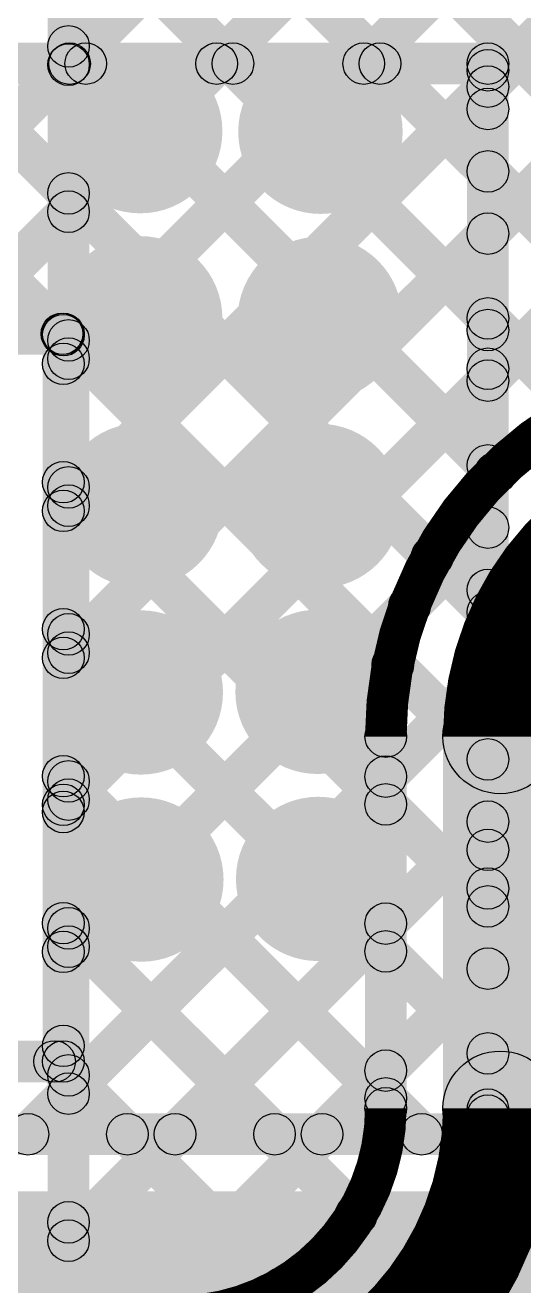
# Model space of a CAD drawing. Header units: millimetres. Extents: x -0.24 to 2.5, y 0 to 2.55.
# Drawn here: x 1.4387 to 1.5345, y 1.6108 to 1.8534 of the extents above; entities that cross this region are included whole.
import ezdxf

# ---------------------------------------------------------------- set-up
doc = ezdxf.new("R2010")
doc.units = ezdxf.units.MM
doc.header["$MEASUREMENT"] = 0
for name, color, linetype in [('BottomLayer', 5, 'Continuous'), ('BottomSolder', 6, 'Continuous'), ('TopLayer', 1, 'Continuous'), ('TopSolder', 216, 'Continuous'), ('ViaHoleLayer', 16, 'Continuous')]:
    doc.layers.add(name, color=color, linetype=linetype)

msp = doc.modelspace()

# ---------------------------------------------------------------- hatches: boundary and pattern name
at = {"layer": 'BottomLayer'}
for points in [[(1.451, 1.59191), (1.443, 1.59191), (1.443, 1.92484), (1.451, 1.92484)], [(1.47169, 1.90382), (1.47734, 1.90948), (1.59599, 1.79083), (1.59034, 1.78517)], [(1.44417, 1.90305), (1.44983, 1.90871), (1.56897, 1.78957), (1.56331, 1.78391)], [(1.44983, 1.75812), (1.44417, 1.76377), (1.58723, 1.90683), (1.59288, 1.90117)], [(1.44983, 1.70155), (1.44417, 1.7072), (1.6438, 1.90683), (1.64945, 1.90117)], [(1.44983, 1.70155), (1.44417, 1.7072), (1.6438, 1.90683), (1.64945, 1.90117)], [(1.44983, 1.81468), (1.44417, 1.82034), (1.53066, 1.90683), (1.53632, 1.90117)], [(1.44983, 1.84297), (1.44417, 1.84863), (1.50237, 1.90683), (1.50803, 1.90117)], [(1.44983, 1.72983), (1.44417, 1.73549), (1.61551, 1.90683), (1.62117, 1.90117)], [(1.44983, 1.7864), (1.44417, 1.79206), (1.55894, 1.90683), (1.5646, 1.90117)], [(1.44417, 1.87477), (1.44983, 1.88043), (1.54813, 1.78212), (1.54247, 1.77647)], [(1.44417, 1.84648), (1.44983, 1.85214), (1.53192, 1.77004), (1.52627, 1.76439)], [(1.44417, 1.8182), (1.44983, 1.82386), (1.51976, 1.75393), (1.5141, 1.74827)], [(1.44417, 1.78992), (1.44983, 1.79557), (1.51219, 1.73321), (1.50653, 1.72756)], [(1.44417, 1.76163), (1.44983, 1.76729), (1.51083, 1.70629), (1.50517, 1.70063)], [(1.44983, 1.67326), (1.44417, 1.67892), (1.50974, 1.74449), (1.5154, 1.73883)], [(1.44417, 1.73335), (1.44983, 1.739), (1.51083, 1.678), (1.50517, 1.67235)], [(1.512, 1.645), (1.504, 1.645), (1.504, 1.71651), (1.512, 1.71651)], [(1.541, 1.645), (1.519, 1.645), (1.519, 1.71651), (1.541, 1.71651)], [(1.44983, 1.64498), (1.44417, 1.65064), (1.50517, 1.71164), (1.51083, 1.70598)], [(1.44417, 1.70506), (1.44983, 1.71072), (1.51083, 1.64972), (1.50517, 1.64406)], [(1.44983, 1.61669), (1.44417, 1.62235), (1.50517, 1.68335), (1.51083, 1.67769)], [(1.44417, 1.67678), (1.44983, 1.68244), (1.50509, 1.62718), (1.49943, 1.62152)], [(1.46303, 1.60161), (1.45737, 1.60726), (1.50517, 1.65507), (1.51083, 1.64941)], [(1.44417, 1.64849), (1.44983, 1.65415), (1.49081, 1.61317), (1.48515, 1.60752)], [(1.44417, 1.62021), (1.44983, 1.62587), (1.46733, 1.60837), (1.46167, 1.60271)]]:
    msp.add_hatch(color=5, dxfattribs=at).paths.add_polyline_path(points)
h = msp.add_hatch(color=5, dxfattribs=at)
edge = h.paths.add_edge_path()
edge.add_arc((1.447, 1.84931), 0.004, 0, 360)
h = msp.add_hatch(color=5, dxfattribs=at)
edge = h.paths.add_edge_path()
edge.add_arc((1.447, 1.8458), 0.004, 0, 360)
h = msp.add_hatch(color=5, dxfattribs=at)
edge = h.paths.add_edge_path()
edge.add_arc((1.46078, 1.833), 0.01181, 0, 360)
h = msp.add_hatch(color=5, dxfattribs=at)
edge = h.paths.add_edge_path()
edge.add_arc((1.49544, 1.83289), 0.01181, 0, 360)
h = msp.add_hatch(color=5, dxfattribs=at)
edge = h.paths.add_edge_path()
edge.add_arc((1.447, 1.82103), 0.004, 0, 360)
h = msp.add_hatch(color=5, dxfattribs=at)
edge = h.paths.add_edge_path()
edge.add_arc((1.447, 1.81751), 0.004, 0, 360)
h = msp.add_hatch(color=5, dxfattribs=at)
edge = h.paths.add_edge_path()
edge.add_arc((1.46078, 1.797), 0.01181, 0, 360)
h = msp.add_hatch(color=5, dxfattribs=at)
edge = h.paths.add_edge_path()
edge.add_arc((1.49533, 1.79689), 0.01181, 0, 360)
h = msp.add_hatch(color=5, dxfattribs=at)
edge = h.paths.add_edge_path()
edge.add_arc((1.447, 1.79274), 0.004, 0, 360)
h = msp.add_hatch(color=5, dxfattribs=at)
edge = h.paths.add_edge_path()
edge.add_arc((1.447, 1.78923), 0.004, 0, 360)
h = msp.add_hatch(color=5, dxfattribs=at)
edge = h.paths.add_edge_path()
edge.add_arc((1.46089, 1.761), 0.01181, 0, 360)
h = msp.add_hatch(color=5, dxfattribs=at)
edge = h.paths.add_edge_path()
edge.add_arc((1.49522, 1.76089), 0.01181, 0, 360)
h = msp.add_hatch(color=5, dxfattribs=at)
edge = h.paths.add_edge_path()
edge.add_arc((1.5291, 1.76722), 0.004, 0, 360)
h = msp.add_hatch(color=5, dxfattribs=at)
edge = h.paths.add_edge_path()
edge.add_arc((1.447, 1.76446), 0.004, 0, 360)
h = msp.add_hatch(color=5, dxfattribs=at)
edge = h.paths.add_edge_path()
edge.add_arc((1.447, 1.76094), 0.004, 0, 360)
h = msp.add_hatch(color=5, dxfattribs=at)
edge = h.paths.add_edge_path()
edge.add_arc((1.51693, 1.7511), 0.004, 0, 360)
h = msp.add_hatch(color=5, dxfattribs=at)
edge = h.paths.add_edge_path()
edge.add_arc((1.51257, 1.74166), 0.004, 0, 360)
h = msp.add_hatch(color=5, dxfattribs=at)
edge = h.paths.add_edge_path()
edge.add_arc((1.447, 1.73618), 0.004, 0, 360)
h = msp.add_hatch(color=5, dxfattribs=at)
edge = h.paths.add_edge_path()
edge.add_arc((1.46089, 1.725), 0.01181, 0, 360)
h = msp.add_hatch(color=5, dxfattribs=at)
edge = h.paths.add_edge_path()
edge.add_arc((1.49489, 1.72512), 0.01181, 0, 360)
h = msp.add_hatch(color=5, dxfattribs=at)
edge = h.paths.add_edge_path()
edge.add_arc((1.447, 1.73266), 0.004, 0, 360)
h = msp.add_hatch(color=5, dxfattribs=at)
edge = h.paths.add_edge_path()
edge.add_arc((1.50936, 1.73038), 0.004, 0, 360)
h = msp.add_hatch(color=5, dxfattribs=at)
edge = h.paths.add_edge_path()
edge.add_arc((1.53, 1.71651), 0.011, 0, 360)
h = msp.add_hatch(color=5, dxfattribs=at)
edge = h.paths.add_edge_path()
edge.add_arc((1.53, 1.71651), 0.011, 0, 360)
h = msp.add_hatch(color=5, dxfattribs=at)
edge = h.paths.add_edge_path()
edge.add_arc((1.508, 1.71651), 0.004, 0, 360)
h = msp.add_hatch(color=5, dxfattribs=at)
edge = h.paths.add_edge_path()
edge.add_arc((1.508, 1.71651), 0.004, 0, 360)
h = msp.add_hatch(color=5, dxfattribs=at)
edge = h.paths.add_edge_path()
edge.add_arc((1.508, 1.70881), 0.004, 0, 360)
h = msp.add_hatch(color=5, dxfattribs=at)
edge = h.paths.add_edge_path()
edge.add_arc((1.447, 1.70789), 0.004, 0, 360)
h = msp.add_hatch(color=5, dxfattribs=at)
edge = h.paths.add_edge_path()
edge.add_arc((1.447, 1.70438), 0.004, 0, 360)
h = msp.add_hatch(color=5, dxfattribs=at)
edge = h.paths.add_edge_path()
edge.add_arc((1.447, 1.70438), 0.004, 0, 360)
h = msp.add_hatch(color=5, dxfattribs=at)
edge = h.paths.add_edge_path()
edge.add_arc((1.508, 1.70346), 0.004, 0, 360)
h = msp.add_hatch(color=5, dxfattribs=at)
edge = h.paths.add_edge_path()
edge.add_arc((1.461, 1.689), 0.01181, 0, 360)
h = msp.add_hatch(color=5, dxfattribs=at)
edge = h.paths.add_edge_path()
edge.add_arc((1.495, 1.68912), 0.01181, 0, 360)
h = msp.add_hatch(color=5, dxfattribs=at)
edge = h.paths.add_edge_path()
edge.add_arc((1.447, 1.67961), 0.004, 0, 360)
h = msp.add_hatch(color=5, dxfattribs=at)
edge = h.paths.add_edge_path()
edge.add_arc((1.508, 1.68052), 0.004, 0, 360)
h = msp.add_hatch(color=5, dxfattribs=at)
edge = h.paths.add_edge_path()
edge.add_arc((1.447, 1.67609), 0.004, 0, 360)
h = msp.add_hatch(color=5, dxfattribs=at)
edge = h.paths.add_edge_path()
edge.add_arc((1.508, 1.67518), 0.004, 0, 360)
h = msp.add_hatch(color=5, dxfattribs=at)
edge = h.paths.add_edge_path()
edge.add_arc((1.447, 1.65132), 0.004, 0, 360)
h = msp.add_hatch(color=5, dxfattribs=at)
edge = h.paths.add_edge_path()
edge.add_arc((1.508, 1.65224), 0.004, 0, 360)
h = msp.add_hatch(color=5, dxfattribs=at)
edge = h.paths.add_edge_path()
edge.add_arc((1.53, 1.645), 0.011, 0, 360)
h = msp.add_hatch(color=5, dxfattribs=at)
edge = h.paths.add_edge_path()
edge.add_arc((1.53, 1.645), 0.011, 0, 360)
h = msp.add_hatch(color=5, dxfattribs=at)
edge = h.paths.add_edge_path()
edge.add_arc((1.447, 1.64781), 0.004, 0, 360)
h = msp.add_hatch(color=5, dxfattribs=at)
edge = h.paths.add_edge_path()
edge.add_arc((1.508, 1.64689), 0.004, 0, 360)
h = msp.add_hatch(color=5, dxfattribs=at)
edge = h.paths.add_edge_path()
edge.add_arc((1.508, 1.645), 0.004, 0, 360)
h = msp.add_hatch(color=5, dxfattribs=at)
edge = h.paths.add_edge_path()
edge.add_arc((1.508, 1.645), 0.004, 0, 360)
h = msp.add_hatch(color=5, dxfattribs=at)
edge = h.paths.add_edge_path()
edge.add_arc((1.50226, 1.62435), 0.004, 0, 360)
h = msp.add_hatch(color=5, dxfattribs=at)
edge = h.paths.add_edge_path()
edge.add_arc((1.447, 1.62304), 0.004, 0, 360)
h = msp.add_hatch(color=5, dxfattribs=at)
edge = h.paths.add_edge_path()
edge.add_arc((1.447, 1.61952), 0.004, 0, 360)
h = msp.add_hatch(color=5, dxfattribs=at)
edge = h.paths.add_edge_path()
edge.add_arc((1.48798, 1.61035), 0.004, 0, 360)
at = {"layer": 'BottomSolder'}
h = msp.add_hatch(color=6, dxfattribs=at)
edge = h.paths.add_edge_path()
edge.add_arc((1.46078, 1.833), 0.01581, 0, 360)
h = msp.add_hatch(color=6, dxfattribs=at)
edge = h.paths.add_edge_path()
edge.add_arc((1.49544, 1.83289), 0.01581, 0, 360)
h = msp.add_hatch(color=6, dxfattribs=at)
edge = h.paths.add_edge_path()
edge.add_arc((1.46078, 1.797), 0.01581, 0, 360)
h = msp.add_hatch(color=6, dxfattribs=at)
edge = h.paths.add_edge_path()
edge.add_arc((1.49533, 1.79689), 0.01581, 0, 360)
h = msp.add_hatch(color=6, dxfattribs=at)
edge = h.paths.add_edge_path()
edge.add_arc((1.46089, 1.761), 0.01581, 0, 360)
h = msp.add_hatch(color=6, dxfattribs=at)
edge = h.paths.add_edge_path()
edge.add_arc((1.49522, 1.76089), 0.01581, 0, 360)
h = msp.add_hatch(color=6, dxfattribs=at)
edge = h.paths.add_edge_path()
edge.add_arc((1.46089, 1.725), 0.01581, 0, 360)
h = msp.add_hatch(color=6, dxfattribs=at)
edge = h.paths.add_edge_path()
edge.add_arc((1.49489, 1.72512), 0.01581, 0, 360)
h = msp.add_hatch(color=6, dxfattribs=at)
edge = h.paths.add_edge_path()
edge.add_arc((1.461, 1.689), 0.01581, 0, 360)
h = msp.add_hatch(color=6, dxfattribs=at)
edge = h.paths.add_edge_path()
edge.add_arc((1.495, 1.68912), 0.01581, 0, 360)
at = {"layer": 'TopLayer'}
for points in [[(1.37803, 1.842), (1.37803, 1.85), (1.52763, 1.85), (1.52763, 1.842)], [(1.39092, 1.84317), (1.39657, 1.84883), (1.44857, 1.79683), (1.44292, 1.79117)], [(1.39803, 1.79117), (1.39237, 1.79683), (1.44437, 1.84883), (1.45003, 1.84317)], [(1.4192, 1.84317), (1.42486, 1.84883), (1.53046, 1.74323), (1.5248, 1.73757)], [(1.42632, 1.79117), (1.42066, 1.79683), (1.47266, 1.84883), (1.47832, 1.84317)], [(1.44883, 1.7854), (1.44317, 1.79106), (1.50094, 1.84883), (1.5066, 1.84317)], [(1.44748, 1.84317), (1.45314, 1.84883), (1.53046, 1.77151), (1.5248, 1.76585)], [(1.47577, 1.84317), (1.48143, 1.84883), (1.53046, 1.7998), (1.5248, 1.79414)], [(1.50405, 1.84317), (1.50971, 1.84883), (1.53046, 1.82808), (1.5248, 1.82242)], [(1.44883, 1.75712), (1.44317, 1.76277), (1.5248, 1.8444), (1.53046, 1.83875)], [(1.53163, 1.83728), (1.52363, 1.83728), (1.52363, 1.84472), (1.53163, 1.84472)], [(1.53163, 1.83728), (1.52363, 1.83728), (1.52363, 1.84472), (1.53163, 1.84472)], [(1.53163, 1.79472), (1.52363, 1.79472), (1.52363, 1.83728), (1.53163, 1.83728)], [(1.44883, 1.72883), (1.44317, 1.73449), (1.5248, 1.81612), (1.53046, 1.81046)], [(1.38974, 1.79), (1.38974, 1.798), (1.446, 1.798), (1.446, 1.79)], [(1.44317, 1.79092), (1.44883, 1.79657), (1.53046, 1.71494), (1.5248, 1.70929)], [(1.45, 1.702), (1.442, 1.702), (1.442, 1.794), (1.45, 1.794)], [(1.53163, 1.78728), (1.52363, 1.78728), (1.52363, 1.79472), (1.53163, 1.79472)], [(1.53163, 1.78728), (1.52363, 1.78728), (1.52363, 1.79472), (1.53163, 1.79472)], [(1.44883, 1.70055), (1.44317, 1.7062), (1.5248, 1.78783), (1.53046, 1.78218)], [(1.53163, 1.74472), (1.52363, 1.74472), (1.52363, 1.78728), (1.53163, 1.78728)], [(1.44317, 1.76263), (1.44883, 1.76829), (1.53046, 1.68666), (1.5248, 1.681)], [(1.44883, 1.67226), (1.44317, 1.67792), (1.5248, 1.75955), (1.53046, 1.75389)], [(1.44883, 1.67226), (1.44317, 1.67792), (1.5248, 1.75955), (1.53046, 1.75389)], [(1.53163, 1.73728), (1.52363, 1.73728), (1.52363, 1.74472), (1.53163, 1.74472)], [(1.53163, 1.73728), (1.52363, 1.73728), (1.52363, 1.74472), (1.53163, 1.74472)], [(1.44317, 1.73435), (1.44883, 1.74), (1.53046, 1.65837), (1.5248, 1.65272)], [(1.53163, 1.69472), (1.52363, 1.69472), (1.52363, 1.73728), (1.53163, 1.73728)], [(1.44202, 1.63717), (1.43636, 1.64283), (1.5248, 1.73126), (1.53046, 1.72561)], [(1.44317, 1.70606), (1.44883, 1.71172), (1.51772, 1.64283), (1.51206, 1.63717)], [(1.47031, 1.63717), (1.46465, 1.64283), (1.5248, 1.70298), (1.53046, 1.69732)], [(1.45, 1.657), (1.442, 1.657), (1.442, 1.702), (1.45, 1.702)], [(1.45, 1.657), (1.442, 1.657), (1.442, 1.702), (1.45, 1.702)], [(1.53163, 1.68728), (1.52363, 1.68728), (1.52363, 1.69472), (1.53163, 1.69472)], [(1.53163, 1.68728), (1.52363, 1.68728), (1.52363, 1.69472), (1.53163, 1.69472)], [(1.53163, 1.64472), (1.52363, 1.64472), (1.52363, 1.68728), (1.53163, 1.68728)], [(1.44317, 1.67778), (1.44883, 1.68344), (1.48944, 1.64283), (1.48378, 1.63717)], [(1.49859, 1.63717), (1.49293, 1.64283), (1.5248, 1.6747), (1.53046, 1.66904)], [(1.11623, 1.65), (1.11623, 1.658), (1.446, 1.658), (1.446, 1.65)], [(1.44149, 1.65117), (1.44715, 1.65683), (1.46115, 1.64283), (1.45549, 1.63717)], [(1.52687, 1.63717), (1.52122, 1.64283), (1.5248, 1.64641), (1.53046, 1.64076)], [(1.53163, 1.64), (1.52363, 1.64), (1.52363, 1.64472), (1.53163, 1.64472)], [(1.53163, 1.64), (1.52363, 1.64), (1.52363, 1.64472), (1.53163, 1.64472)], [(1.25803, 1.636), (1.25803, 1.644), (1.52763, 1.644), (1.52763, 1.636)], [(1.252, 1.607), (1.252, 1.629), (1.57271, 1.629), (1.57271, 1.607)]]:
    msp.add_hatch(color=1, dxfattribs=at).paths.add_polyline_path(points)
h = msp.add_hatch(color=1, dxfattribs=at)
edge = h.paths.add_edge_path()
edge.add_arc((1.4472, 1.846), 0.004, 0, 360)
h = msp.add_hatch(color=1, dxfattribs=at)
edge = h.paths.add_edge_path()
edge.add_arc((1.45031, 1.846), 0.004, 0, 360)
h = msp.add_hatch(color=1, dxfattribs=at)
edge = h.paths.add_edge_path()
edge.add_arc((1.47549, 1.846), 0.004, 0, 360)
h = msp.add_hatch(color=1, dxfattribs=at)
edge = h.paths.add_edge_path()
edge.add_arc((1.4786, 1.846), 0.004, 0, 360)
h = msp.add_hatch(color=1, dxfattribs=at)
edge = h.paths.add_edge_path()
edge.add_arc((1.50377, 1.846), 0.004, 0, 360)
h = msp.add_hatch(color=1, dxfattribs=at)
edge = h.paths.add_edge_path()
edge.add_arc((1.50688, 1.846), 0.004, 0, 360)
h = msp.add_hatch(color=1, dxfattribs=at)
edge = h.paths.add_edge_path()
edge.add_arc((1.52763, 1.846), 0.004, 0, 360)
h = msp.add_hatch(color=1, dxfattribs=at)
edge = h.paths.add_edge_path()
edge.add_arc((1.52763, 1.84472), 0.004, 0, 360)
h = msp.add_hatch(color=1, dxfattribs=at)
edge = h.paths.add_edge_path()
edge.add_arc((1.52763, 1.84472), 0.004, 0, 360)
h = msp.add_hatch(color=1, dxfattribs=at)
edge = h.paths.add_edge_path()
edge.add_arc((1.46078, 1.833), 0.01181, 0, 360)
h = msp.add_hatch(color=1, dxfattribs=at)
edge = h.paths.add_edge_path()
edge.add_arc((1.49544, 1.83289), 0.01181, 0, 360)
h = msp.add_hatch(color=1, dxfattribs=at)
edge = h.paths.add_edge_path()
edge.add_arc((1.52763, 1.84157), 0.004, 0, 360)
h = msp.add_hatch(color=1, dxfattribs=at)
edge = h.paths.add_edge_path()
edge.add_arc((1.52763, 1.83728), 0.004, 0, 360)
h = msp.add_hatch(color=1, dxfattribs=at)
edge = h.paths.add_edge_path()
edge.add_arc((1.52763, 1.83728), 0.004, 0, 360)
h = msp.add_hatch(color=1, dxfattribs=at)
edge = h.paths.add_edge_path()
edge.add_arc((1.52763, 1.83728), 0.004, 0, 360)
h = msp.add_hatch(color=1, dxfattribs=at)
edge = h.paths.add_edge_path()
edge.add_arc((1.52763, 1.82525), 0.004, 0, 360)
h = msp.add_hatch(color=1, dxfattribs=at)
edge = h.paths.add_edge_path()
edge.add_arc((1.52763, 1.81329), 0.004, 0, 360)
h = msp.add_hatch(color=1, dxfattribs=at)
edge = h.paths.add_edge_path()
edge.add_arc((1.46078, 1.797), 0.01181, 0, 360)
h = msp.add_hatch(color=1, dxfattribs=at)
edge = h.paths.add_edge_path()
edge.add_arc((1.49533, 1.79689), 0.01181, 0, 360)
h = msp.add_hatch(color=1, dxfattribs=at)
edge = h.paths.add_edge_path()
edge.add_arc((1.52763, 1.79697), 0.004, 0, 360)
h = msp.add_hatch(color=1, dxfattribs=at)
edge = h.paths.add_edge_path()
edge.add_arc((1.44574, 1.794), 0.004, 0, 360)
h = msp.add_hatch(color=1, dxfattribs=at)
edge = h.paths.add_edge_path()
edge.add_arc((1.446, 1.794), 0.004, 0, 360)
h = msp.add_hatch(color=1, dxfattribs=at)
edge = h.paths.add_edge_path()
edge.add_arc((1.446, 1.794), 0.004, 0, 360)
h = msp.add_hatch(color=1, dxfattribs=at)
edge = h.paths.add_edge_path()
edge.add_arc((1.446, 1.79374), 0.004, 0, 360)
h = msp.add_hatch(color=1, dxfattribs=at)
edge = h.paths.add_edge_path()
edge.add_arc((1.52763, 1.79472), 0.004, 0, 360)
h = msp.add_hatch(color=1, dxfattribs=at)
edge = h.paths.add_edge_path()
edge.add_arc((1.52763, 1.79472), 0.004, 0, 360)
h = msp.add_hatch(color=1, dxfattribs=at)
edge = h.paths.add_edge_path()
edge.add_arc((1.52763, 1.79472), 0.004, 0, 360)
h = msp.add_hatch(color=1, dxfattribs=at)
edge = h.paths.add_edge_path()
edge.add_arc((1.446, 1.78823), 0.004, 0, 360)
h = msp.add_hatch(color=1, dxfattribs=at)
edge = h.paths.add_edge_path()
edge.add_arc((1.52763, 1.78728), 0.004, 0, 360)
h = msp.add_hatch(color=1, dxfattribs=at)
edge = h.paths.add_edge_path()
edge.add_arc((1.52763, 1.78728), 0.004, 0, 360)
h = msp.add_hatch(color=1, dxfattribs=at)
edge = h.paths.add_edge_path()
edge.add_arc((1.52763, 1.78728), 0.004, 0, 360)
h = msp.add_hatch(color=1, dxfattribs=at)
edge = h.paths.add_edge_path()
edge.add_arc((1.52763, 1.78501), 0.004, 0, 360)
h = msp.add_hatch(color=1, dxfattribs=at)
edge = h.paths.add_edge_path()
edge.add_arc((1.46089, 1.761), 0.01181, 0, 360)
h = msp.add_hatch(color=1, dxfattribs=at)
edge = h.paths.add_edge_path()
edge.add_arc((1.49522, 1.76089), 0.01181, 0, 360)
h = msp.add_hatch(color=1, dxfattribs=at)
edge = h.paths.add_edge_path()
edge.add_arc((1.52763, 1.76868), 0.004, 0, 360)
h = msp.add_hatch(color=1, dxfattribs=at)
edge = h.paths.add_edge_path()
edge.add_arc((1.446, 1.76546), 0.004, 0, 360)
h = msp.add_hatch(color=1, dxfattribs=at)
edge = h.paths.add_edge_path()
edge.add_arc((1.446, 1.75994), 0.004, 0, 360)
h = msp.add_hatch(color=1, dxfattribs=at)
edge = h.paths.add_edge_path()
edge.add_arc((1.52763, 1.75672), 0.004, 0, 360)
h = msp.add_hatch(color=1, dxfattribs=at)
edge = h.paths.add_edge_path()
edge.add_arc((1.52763, 1.75672), 0.004, 0, 360)
h = msp.add_hatch(color=1, dxfattribs=at)
edge = h.paths.add_edge_path()
edge.add_arc((1.52763, 1.74472), 0.004, 0, 360)
h = msp.add_hatch(color=1, dxfattribs=at)
edge = h.paths.add_edge_path()
edge.add_arc((1.52763, 1.74472), 0.004, 0, 360)
h = msp.add_hatch(color=1, dxfattribs=at)
edge = h.paths.add_edge_path()
edge.add_arc((1.52763, 1.74472), 0.004, 0, 360)
h = msp.add_hatch(color=1, dxfattribs=at)
edge = h.paths.add_edge_path()
edge.add_arc((1.52763, 1.7404), 0.004, 0, 360)
h = msp.add_hatch(color=1, dxfattribs=at)
edge = h.paths.add_edge_path()
edge.add_arc((1.446, 1.73718), 0.004, 0, 360)
h = msp.add_hatch(color=1, dxfattribs=at)
edge = h.paths.add_edge_path()
edge.add_arc((1.52763, 1.73728), 0.004, 0, 360)
h = msp.add_hatch(color=1, dxfattribs=at)
edge = h.paths.add_edge_path()
edge.add_arc((1.52763, 1.73728), 0.004, 0, 360)
h = msp.add_hatch(color=1, dxfattribs=at)
edge = h.paths.add_edge_path()
edge.add_arc((1.52763, 1.73728), 0.004, 0, 360)
h = msp.add_hatch(color=1, dxfattribs=at)
edge = h.paths.add_edge_path()
edge.add_arc((1.46089, 1.725), 0.01181, 0, 360)
h = msp.add_hatch(color=1, dxfattribs=at)
edge = h.paths.add_edge_path()
edge.add_arc((1.49489, 1.72512), 0.01181, 0, 360)
h = msp.add_hatch(color=1, dxfattribs=at)
edge = h.paths.add_edge_path()
edge.add_arc((1.446, 1.73166), 0.004, 0, 360)
h = msp.add_hatch(color=1, dxfattribs=at)
edge = h.paths.add_edge_path()
edge.add_arc((1.52763, 1.72844), 0.004, 0, 360)
h = msp.add_hatch(color=1, dxfattribs=at)
edge = h.paths.add_edge_path()
edge.add_arc((1.52763, 1.71211), 0.004, 0, 360)
h = msp.add_hatch(color=1, dxfattribs=at)
edge = h.paths.add_edge_path()
edge.add_arc((1.446, 1.70889), 0.004, 0, 360)
h = msp.add_hatch(color=1, dxfattribs=at)
edge = h.paths.add_edge_path()
edge.add_arc((1.446, 1.70338), 0.004, 0, 360)
h = msp.add_hatch(color=1, dxfattribs=at)
edge = h.paths.add_edge_path()
edge.add_arc((1.446, 1.702), 0.004, 0, 360)
h = msp.add_hatch(color=1, dxfattribs=at)
edge = h.paths.add_edge_path()
edge.add_arc((1.446, 1.702), 0.004, 0, 360)
h = msp.add_hatch(color=1, dxfattribs=at)
edge = h.paths.add_edge_path()
edge.add_arc((1.446, 1.702), 0.004, 0, 360)
h = msp.add_hatch(color=1, dxfattribs=at)
edge = h.paths.add_edge_path()
edge.add_arc((1.52763, 1.70015), 0.004, 0, 360)
h = msp.add_hatch(color=1, dxfattribs=at)
edge = h.paths.add_edge_path()
edge.add_arc((1.461, 1.689), 0.01181, 0, 360)
h = msp.add_hatch(color=1, dxfattribs=at)
edge = h.paths.add_edge_path()
edge.add_arc((1.495, 1.68912), 0.01181, 0, 360)
h = msp.add_hatch(color=1, dxfattribs=at)
edge = h.paths.add_edge_path()
edge.add_arc((1.52763, 1.69472), 0.004, 0, 360)
h = msp.add_hatch(color=1, dxfattribs=at)
edge = h.paths.add_edge_path()
edge.add_arc((1.52763, 1.69472), 0.004, 0, 360)
h = msp.add_hatch(color=1, dxfattribs=at)
edge = h.paths.add_edge_path()
edge.add_arc((1.52763, 1.69472), 0.004, 0, 360)
h = msp.add_hatch(color=1, dxfattribs=at)
edge = h.paths.add_edge_path()
edge.add_arc((1.52763, 1.68728), 0.004, 0, 360)
h = msp.add_hatch(color=1, dxfattribs=at)
edge = h.paths.add_edge_path()
edge.add_arc((1.52763, 1.68728), 0.004, 0, 360)
h = msp.add_hatch(color=1, dxfattribs=at)
edge = h.paths.add_edge_path()
edge.add_arc((1.52763, 1.68728), 0.004, 0, 360)
h = msp.add_hatch(color=1, dxfattribs=at)
edge = h.paths.add_edge_path()
edge.add_arc((1.52763, 1.68383), 0.004, 0, 360)
h = msp.add_hatch(color=1, dxfattribs=at)
edge = h.paths.add_edge_path()
edge.add_arc((1.446, 1.68061), 0.004, 0, 360)
h = msp.add_hatch(color=1, dxfattribs=at)
edge = h.paths.add_edge_path()
edge.add_arc((1.446, 1.67509), 0.004, 0, 360)
h = msp.add_hatch(color=1, dxfattribs=at)
edge = h.paths.add_edge_path()
edge.add_arc((1.446, 1.67509), 0.004, 0, 360)
h = msp.add_hatch(color=1, dxfattribs=at)
edge = h.paths.add_edge_path()
edge.add_arc((1.52763, 1.67187), 0.004, 0, 360)
h = msp.add_hatch(color=1, dxfattribs=at)
edge = h.paths.add_edge_path()
edge.add_arc((1.446, 1.657), 0.004, 0, 360)
h = msp.add_hatch(color=1, dxfattribs=at)
edge = h.paths.add_edge_path()
edge.add_arc((1.446, 1.657), 0.004, 0, 360)
h = msp.add_hatch(color=1, dxfattribs=at)
edge = h.paths.add_edge_path()
edge.add_arc((1.52763, 1.65555), 0.004, 0, 360)
h = msp.add_hatch(color=1, dxfattribs=at)
edge = h.paths.add_edge_path()
edge.add_arc((1.44432, 1.654), 0.004, 0, 360)
h = msp.add_hatch(color=1, dxfattribs=at)
edge = h.paths.add_edge_path()
edge.add_arc((1.446, 1.654), 0.004, 0, 360)
h = msp.add_hatch(color=1, dxfattribs=at)
edge = h.paths.add_edge_path()
edge.add_arc((1.52763, 1.64472), 0.004, 0, 360)
h = msp.add_hatch(color=1, dxfattribs=at)
edge = h.paths.add_edge_path()
edge.add_arc((1.52763, 1.64472), 0.004, 0, 360)
h = msp.add_hatch(color=1, dxfattribs=at)
edge = h.paths.add_edge_path()
edge.add_arc((1.52763, 1.64472), 0.004, 0, 360)
h = msp.add_hatch(color=1, dxfattribs=at)
edge = h.paths.add_edge_path()
edge.add_arc((1.52763, 1.64358), 0.004, 0, 360)
h = msp.add_hatch(color=1, dxfattribs=at)
edge = h.paths.add_edge_path()
edge.add_arc((1.43919, 1.64), 0.004, 0, 360)
h = msp.add_hatch(color=1, dxfattribs=at)
edge = h.paths.add_edge_path()
edge.add_arc((1.45832, 1.64), 0.004, 0, 360)
h = msp.add_hatch(color=1, dxfattribs=at)
edge = h.paths.add_edge_path()
edge.add_arc((1.46748, 1.64), 0.004, 0, 360)
h = msp.add_hatch(color=1, dxfattribs=at)
edge = h.paths.add_edge_path()
edge.add_arc((1.48661, 1.64), 0.004, 0, 360)
h = msp.add_hatch(color=1, dxfattribs=at)
edge = h.paths.add_edge_path()
edge.add_arc((1.49576, 1.64), 0.004, 0, 360)
h = msp.add_hatch(color=1, dxfattribs=at)
edge = h.paths.add_edge_path()
edge.add_arc((1.51489, 1.64), 0.004, 0, 360)
h = msp.add_hatch(color=1, dxfattribs=at)
edge = h.paths.add_edge_path()
edge.add_arc((1.52405, 1.64), 0.004, 0, 360)
h = msp.add_hatch(color=1, dxfattribs=at)
edge = h.paths.add_edge_path()
edge.add_arc((1.52763, 1.64), 0.004, 0, 360)
h = msp.add_hatch(color=1, dxfattribs=at)
edge = h.paths.add_edge_path()
edge.add_arc((1.52763, 1.64), 0.004, 0, 360)
h = msp.add_hatch(color=1, dxfattribs=at)
edge = h.paths.add_edge_path()
edge.add_arc((1.52763, 1.64), 0.004, 0, 360)
at = {"layer": 'TopSolder'}
h = msp.add_hatch(color=216, dxfattribs=at)
edge = h.paths.add_edge_path()
edge.add_arc((1.46078, 1.833), 0.01581, 0, 360)
h = msp.add_hatch(color=216, dxfattribs=at)
edge = h.paths.add_edge_path()
edge.add_arc((1.49544, 1.83289), 0.01581, 0, 360)
h = msp.add_hatch(color=216, dxfattribs=at)
edge = h.paths.add_edge_path()
edge.add_arc((1.46078, 1.797), 0.01581, 0, 360)
h = msp.add_hatch(color=216, dxfattribs=at)
edge = h.paths.add_edge_path()
edge.add_arc((1.49533, 1.79689), 0.01581, 0, 360)
h = msp.add_hatch(color=216, dxfattribs=at)
edge = h.paths.add_edge_path()
edge.add_arc((1.46089, 1.761), 0.01581, 0, 360)
h = msp.add_hatch(color=216, dxfattribs=at)
edge = h.paths.add_edge_path()
edge.add_arc((1.49522, 1.76089), 0.01581, 0, 360)
h = msp.add_hatch(color=216, dxfattribs=at)
edge = h.paths.add_edge_path()
edge.add_arc((1.46089, 1.725), 0.01581, 0, 360)
h = msp.add_hatch(color=216, dxfattribs=at)
edge = h.paths.add_edge_path()
edge.add_arc((1.49489, 1.72512), 0.01581, 0, 360)
h = msp.add_hatch(color=216, dxfattribs=at)
edge = h.paths.add_edge_path()
edge.add_arc((1.461, 1.689), 0.01581, 0, 360)
h = msp.add_hatch(color=216, dxfattribs=at)
edge = h.paths.add_edge_path()
edge.add_arc((1.495, 1.68912), 0.01581, 0, 360)
at = {"layer": 'ViaHoleLayer'}
h = msp.add_hatch(color=16, dxfattribs=at)
edge = h.paths.add_edge_path()
edge.add_arc((1.46078, 1.833), 0.00787, 0, 360)
h = msp.add_hatch(color=16, dxfattribs=at)
edge = h.paths.add_edge_path()
edge.add_arc((1.49544, 1.83289), 0.00787, 0, 360)
h = msp.add_hatch(color=16, dxfattribs=at)
edge = h.paths.add_edge_path()
edge.add_arc((1.46078, 1.797), 0.00787, 0, 360)
h = msp.add_hatch(color=16, dxfattribs=at)
edge = h.paths.add_edge_path()
edge.add_arc((1.49533, 1.79689), 0.00787, 0, 360)
h = msp.add_hatch(color=16, dxfattribs=at)
edge = h.paths.add_edge_path()
edge.add_arc((1.46089, 1.761), 0.00787, 0, 360)
h = msp.add_hatch(color=16, dxfattribs=at)
edge = h.paths.add_edge_path()
edge.add_arc((1.49522, 1.76089), 0.00787, 0, 360)
h = msp.add_hatch(color=16, dxfattribs=at)
edge = h.paths.add_edge_path()
edge.add_arc((1.46089, 1.725), 0.00787, 0, 360)
h = msp.add_hatch(color=16, dxfattribs=at)
edge = h.paths.add_edge_path()
edge.add_arc((1.49489, 1.72512), 0.00787, 0, 360)
h = msp.add_hatch(color=16, dxfattribs=at)
edge = h.paths.add_edge_path()
edge.add_arc((1.461, 1.689), 0.00787, 0, 360)
h = msp.add_hatch(color=16, dxfattribs=at)
edge = h.paths.add_edge_path()
edge.add_arc((1.495, 1.68912), 0.00787, 0, 360)

# ---------------------------------------------------------------- linework, layer by layer
at = {"layer": 'BottomLayer'}
for points, const_width in [([(1.508, 1.71651, -0.414214), (1.57949, 1.788)], 0.008), ([(1.53, 1.71651, -0.414214), (1.57949, 1.766)], 0.022), ([(1.53, 1.645, -0.414214), (1.468, 1.583)], 0.022), ([(1.508, 1.645, -0.379165), (1.47283, 1.60529)], 0.008)]:
    msp.add_lwpolyline(points, format="xyb", dxfattribs=dict(at, const_width=const_width))
for centre, radius in [((1.447, 1.84931), 0.004), ((1.447, 1.8458), 0.004), ((1.447, 1.82103), 0.004), ((1.447, 1.81751), 0.004), ((1.447, 1.79274), 0.004), ((1.447, 1.78923), 0.004), ((1.5291, 1.76722), 0.004), ((1.447, 1.76446), 0.004), ((1.447, 1.76094), 0.004), ((1.51693, 1.7511), 0.004), ((1.51257, 1.74166), 0.004), ((1.447, 1.73618), 0.004), ((1.447, 1.73266), 0.004), ((1.50936, 1.73038), 0.004), ((1.53, 1.71651), 0.011), ((1.53, 1.71651), 0.011), ((1.508, 1.71651), 0.004), ((1.508, 1.71651), 0.004), ((1.508, 1.70881), 0.004), ((1.447, 1.70789), 0.004), ((1.447, 1.70438), 0.004), ((1.447, 1.70438), 0.004), ((1.508, 1.70346), 0.004), ((1.447, 1.67961), 0.004), ((1.508, 1.68052), 0.004), ((1.447, 1.67609), 0.004), ((1.508, 1.67518), 0.004), ((1.447, 1.65132), 0.004), ((1.508, 1.65224), 0.004), ((1.53, 1.645), 0.011), ((1.53, 1.645), 0.011), ((1.447, 1.64781), 0.004), ((1.508, 1.64689), 0.004), ((1.508, 1.645), 0.004), ((1.508, 1.645), 0.004), ((1.50226, 1.62435), 0.004), ((1.447, 1.62304), 0.004), ((1.447, 1.61952), 0.004), ((1.48798, 1.61035), 0.004)]:
    msp.add_circle(centre, radius, dxfattribs=at)
at = {"layer": 'TopLayer'}
for centre in [(1.4472, 1.846), (1.45031, 1.846), (1.47549, 1.846), (1.4786, 1.846), (1.50377, 1.846), (1.50688, 1.846), (1.52763, 1.846), (1.52763, 1.84472), (1.52763, 1.84472), (1.52763, 1.84157), (1.52763, 1.83728), (1.52763, 1.83728), (1.52763, 1.83728), (1.52763, 1.82525), (1.52763, 1.81329), (1.52763, 1.79697), (1.44574, 1.794), (1.446, 1.794), (1.446, 1.794), (1.446, 1.79374), (1.52763, 1.79472), (1.52763, 1.79472), (1.52763, 1.79472), (1.446, 1.78823), (1.52763, 1.78728), (1.52763, 1.78728), (1.52763, 1.78728), (1.52763, 1.78501), (1.52763, 1.76868), (1.446, 1.76546), (1.446, 1.75994), (1.52763, 1.75672), (1.52763, 1.75672), (1.52763, 1.74472), (1.52763, 1.74472), (1.52763, 1.74472), (1.52763, 1.7404), (1.446, 1.73718), (1.52763, 1.73728), (1.52763, 1.73728), (1.52763, 1.73728), (1.446, 1.73166), (1.52763, 1.72844), (1.52763, 1.71211), (1.446, 1.70889), (1.446, 1.70338), (1.446, 1.702), (1.446, 1.702), (1.446, 1.702), (1.52763, 1.70015), (1.52763, 1.69472), (1.52763, 1.69472), (1.52763, 1.69472), (1.52763, 1.68728), (1.52763, 1.68728), (1.52763, 1.68728), (1.52763, 1.68383), (1.446, 1.68061), (1.446, 1.67509), (1.446, 1.67509), (1.52763, 1.67187), (1.446, 1.657), (1.446, 1.657), (1.52763, 1.65555), (1.44432, 1.654), (1.446, 1.654), (1.52763, 1.64472), (1.52763, 1.64472), (1.52763, 1.64472), (1.52763, 1.64358), (1.43919, 1.64), (1.45832, 1.64), (1.46748, 1.64), (1.48661, 1.64), (1.49576, 1.64), (1.51489, 1.64), (1.52405, 1.64), (1.52763, 1.64), (1.52763, 1.64), (1.52763, 1.64)]:
    msp.add_circle(centre, 0.004, dxfattribs=at)

doc.saveas('drawing.dxf')
